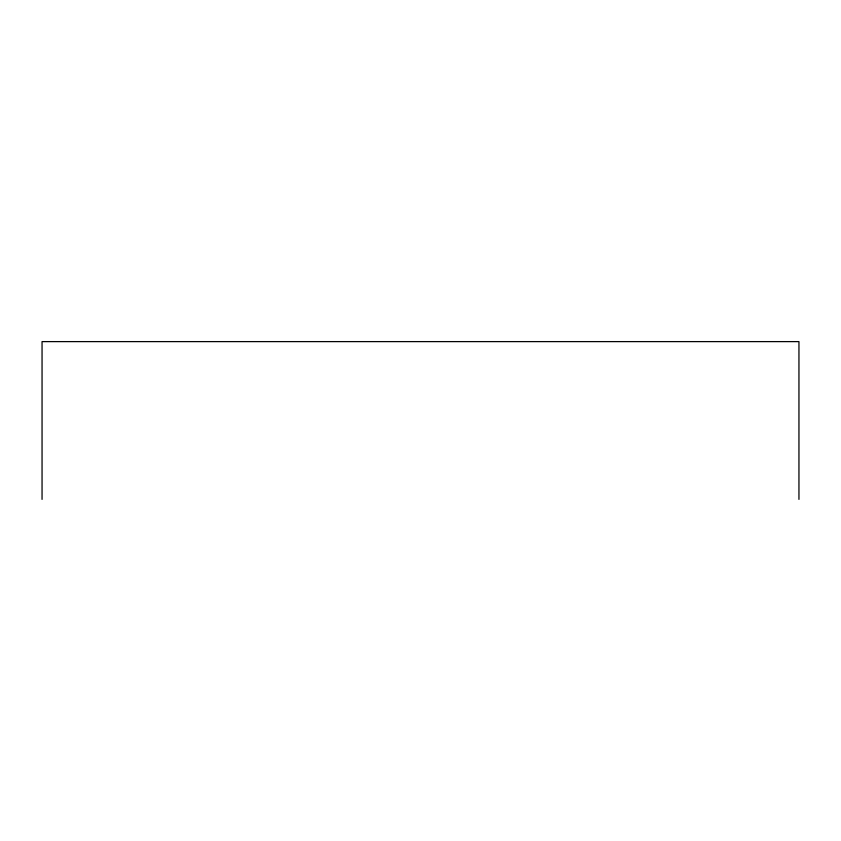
<?xml version="1.0" encoding="UTF-8"?>
<svg xmlns="http://www.w3.org/2000/svg" width="841" height="841" viewBox="0 0 841 841"><rect width="100%" height="100%" fill="white"/><g stroke="black" fill="none" stroke-linecap="round" stroke-linejoin="round"><path stroke-width="1.26" d="M798.95 499.386L798.95 341.614L42.05 341.614L42.05 499.386"/></g></svg>
